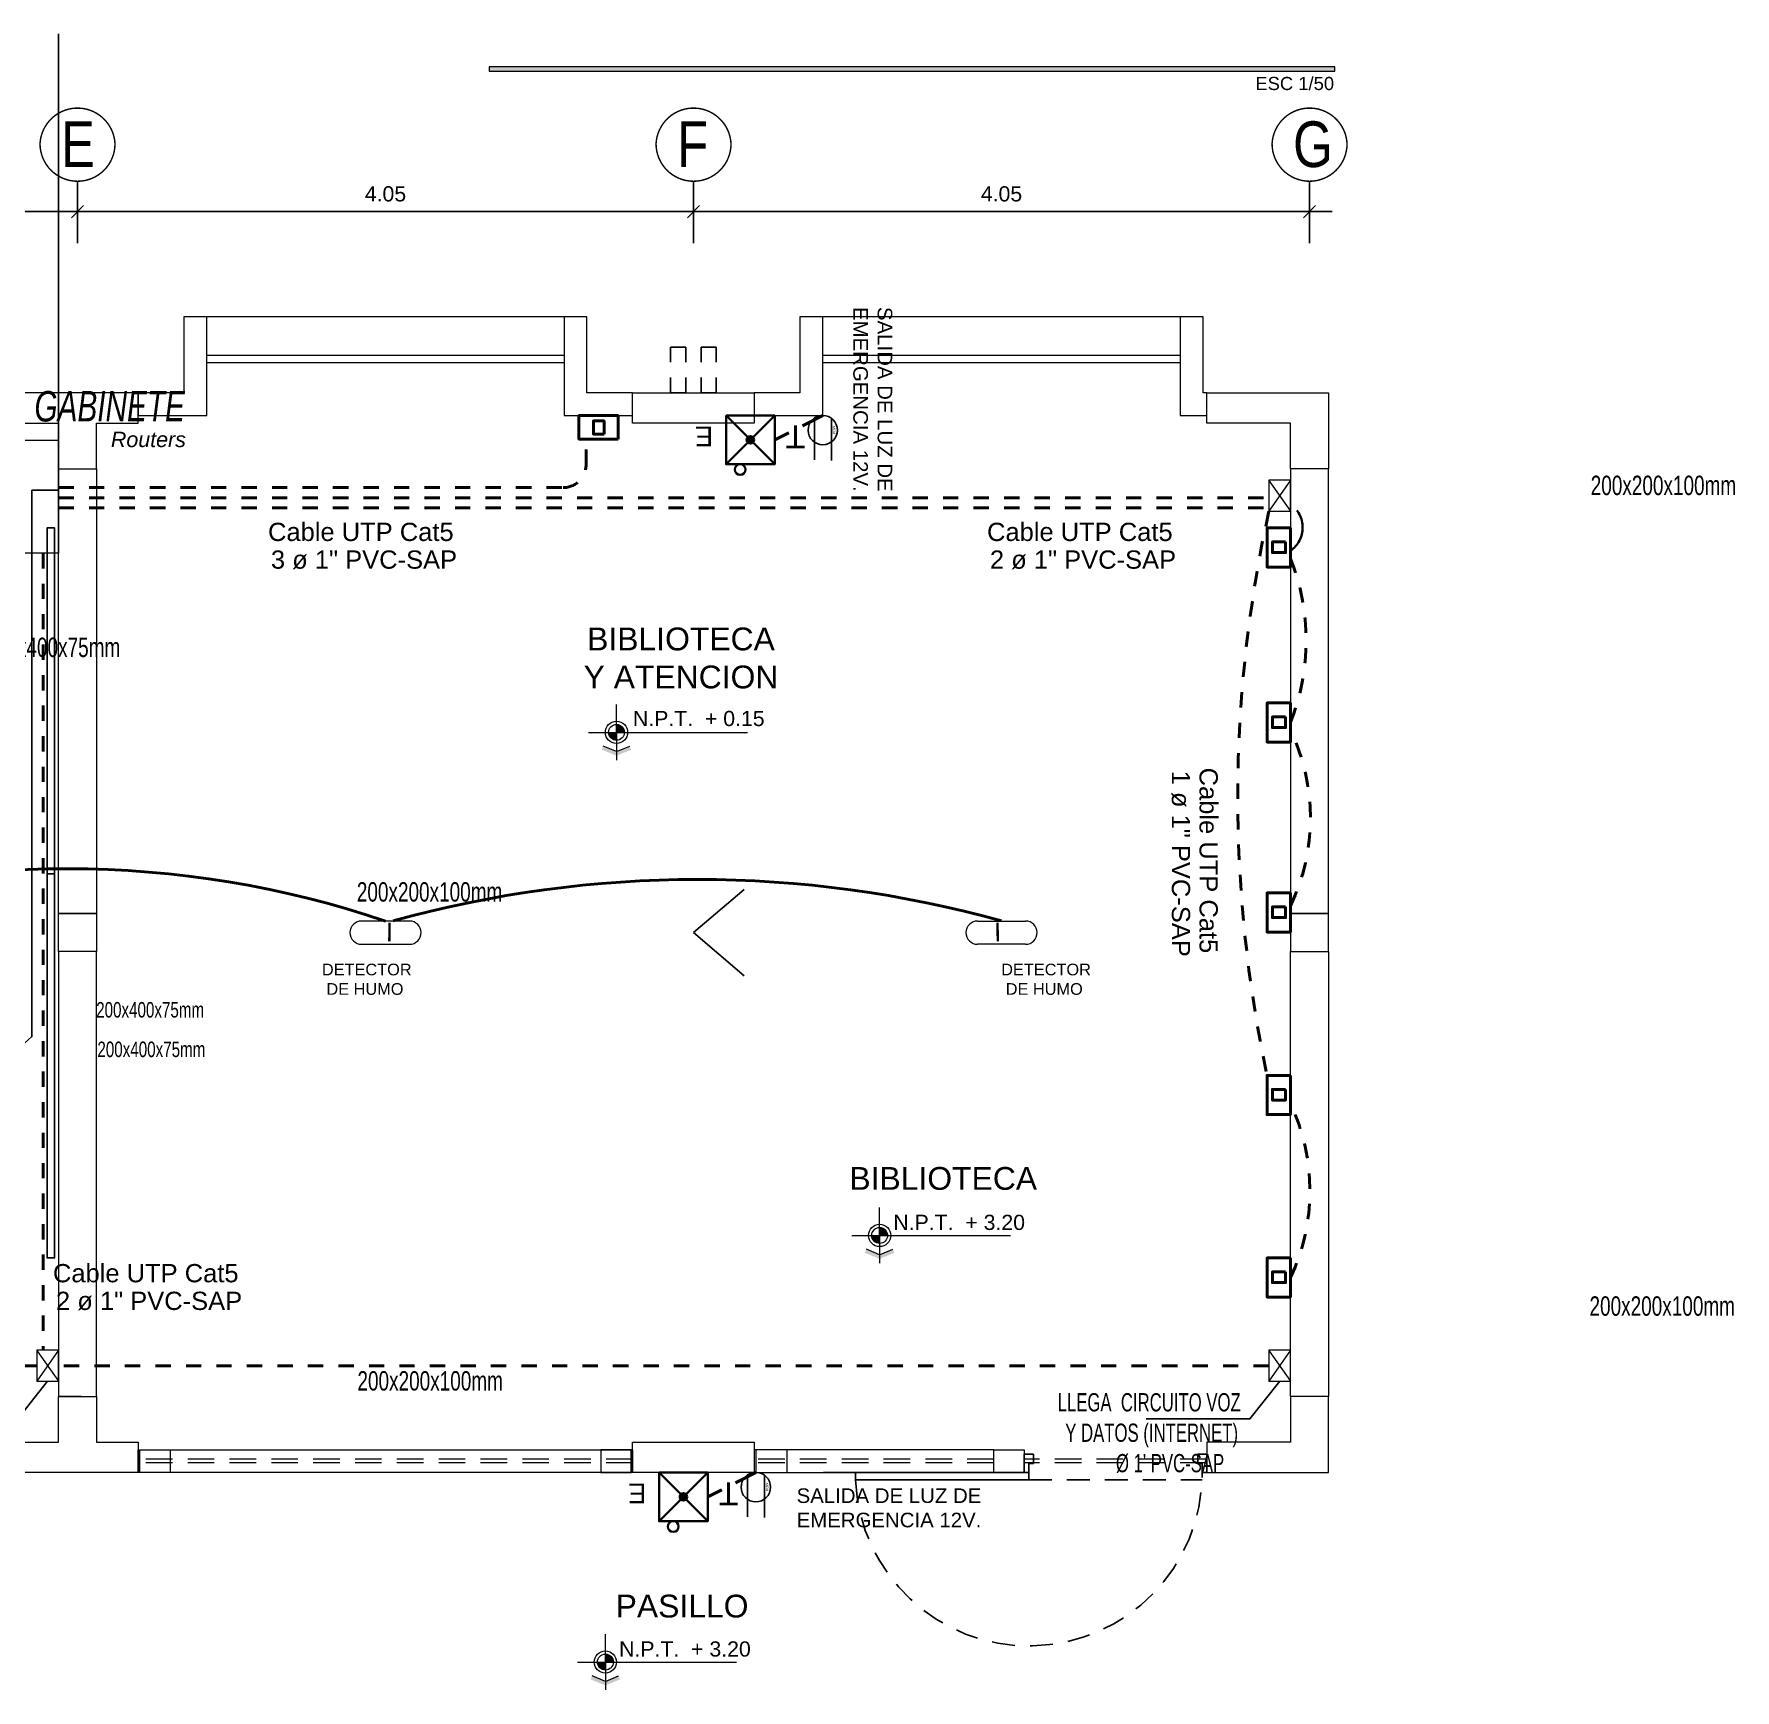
# Model space of a CAD drawing. Header units: millimetres. Extents: x 3354 to 3637, y 1117 to 1358.
# Drawn here: x 3405.67 to 3416.85, y 1310.4 to 1321.29 of the extents above; entities that cross this region are included whole.
import ezdxf

# ---------------------------------------------------------------- set-up
doc = ezdxf.new("R2010")
doc.units = ezdxf.units.MM
for name, pattern in [('ACAD_ISO04W100', [30, 24, -3, 0, -3]), ('ACAD_ISO07W100', [3, 0, -3]), ('ACAD_ISO10W100', [18.5, 12, -3, 0.5, -3]), ('DASHED2', [0.375, 0.25, -0.125]), ('DIVIDEX2', [63.5, 25.4, -12.7, 0, -12.7, 0, -12.7]), ('HIDDEN', [0.375, 0.25, -0.125]), ('JIS_09_15', [18.9, 15, -0.9, 0.6, -0.9, 0.6, -0.9]), ('TRAZOS2', [0.225, 0.15, -0.075])]:
    doc.linetypes.add(name, pattern=pattern)
for name, color, linetype, lineweight in [('01', 1, 'Continuous', 5), ('ACCESORIOS', 4, 'Continuous', 18), ('alumbrado', 50, 'Continuous', 40), ('CAB-EMEG', 60, 'Continuous', 30), ('CABLE DE TOMACORRIENTE', 110, 'DASHED2', 40), ('columnas', 1, 'Continuous', 5), ('CONDUCTOR', 162, 'Continuous', 40), ('COTAS', 7, 'Continuous', 9), ('DET-INCENDIOS', 211, 'HIDDEN', 25), ('DET-INCENDIOS @ 1', 211, 'HIDDEN', 25), ('detector humo', 30, 'Continuous', 25), ('FONO', 240, 'ACAD_ISO10W100', 25), ('muros', 7, 'Continuous', 5), ('Piso', 252, 'Continuous', 15), ('RED INTERNET', 150, 'JIS_09_15', 25), ('RED SEGURIDAD', 153, 'ACAD_ISO04W100', 40), ('TEX-ELEC', 7, 'Continuous', 30), ('VENTANAS-CVM', 156, 'Continuous', 15)]:
    doc.layers.add(name, color=color, linetype=linetype, lineweight=lineweight)
doc.layers.add('MUEBLES 100', color=43, linetype='Continuous')
doc.layers.add('TOMACORR', color=94, linetype='Continuous')
doc.layers.add('texto', color=7, linetype='Continuous', lineweight=9, true_color=0x000000)
doc.styles.add('1', font='arial.ttf')
doc.styles.add('50TEXTO15', font='arial.ttf', dxfattribs={"height": 0.15})
doc.styles.add('Annotative', font='arial.ttf')
doc.styles.get("Standard").update_dxf_attribs({"font": 'arial.ttf'})
doc.styles.add('style1', font='arial.ttf')
doc.styles.add('style2', font='arial.ttf')
doc.linetypes.add('ACI', pattern='A,0.9,-0.15,["ACI",Standard,S=0.08,R=0,X=-0.08,Y=-0.03],-0.2', length=1.25)
doc.dimstyles.new('Esc  1  50', dxfattribs={"dimtxt": 0.1, "dimasz": 0.08, "dimexe": 0.2, "dimexo": 0.15, "dimgap": 0.065, "dimtad": 1, "dimzin": 4, "dimdsep": 46, "dimtxsty": 'Standard', "dimblk": 'OBLIQUE', "dimcen": 0.12, "dimdle": 0.15, "dimadec": 0, "dimazin": 0, "dimtfac": 1, "dimtix": 1, "dimtmove": 0, "dimatfit": 3, "dimldrblk": 'OBLIQUE', "dimfxl": 0, "dimarcsym": 0})

# ---------------------------------------------------------------- blocks, each defined once
blk = doc.blocks.new('_Oblique')
at = {"color": 0, "linetype": 'ByBlock', "lineweight": -2}
blk.add_line((-0.5, -0.5), (0.5, 0.5), dxfattribs=at)
blk = doc.blocks.new('*D360')
at = {"layer": 'COTAS', "color": 0, "lineweight": -2, "transparency": 16777216}
for p, q in [((3401.905, 1319.916), (3401.905, 1320.318)), ((3405.955, 1319.911), (3405.955, 1320.318)), ((3401.755, 1320.118), (3406.105, 1320.118))]:
    blk.add_line(p, q, dxfattribs=at)
at = {"layer": 'Defpoints', "color": 0, "transparency": 16777216}
for p in [(3405.955, 1320.118), (3401.905, 1319.766), (3405.955, 1319.761)]:
    blk.add_point(p, dxfattribs=at)
at = {"layer": 'COTAS', "color": 0, "lineweight": -2, "transparency": 16777216, "xscale": 0.08, "yscale": 0.08, "zscale": 0.08, "rotation": 180}
blk.add_blockref('_Oblique', (3401.905, 1320.118), dxfattribs=at)
at = {"layer": 'COTAS', "color": 0, "lineweight": -2, "transparency": 16777216, "xscale": 0.08, "yscale": 0.08, "zscale": 0.08}
blk.add_blockref('_Oblique', (3405.955, 1320.118), dxfattribs=at)
at = {"layer": 'COTAS', "color": 0, "transparency": 16777216, "insert": (3403.93, 1320.234), "char_height": 0.1, "attachment_point": 5}
blk.add_mtext('4.05', dxfattribs=at)
blk = doc.blocks.new('*D361')
at = {"layer": 'COTAS', "color": 0, "lineweight": -2, "transparency": 16777216}
for p, q in [((3405.955, 1319.911), (3405.955, 1320.318)), ((3410.005, 1319.911), (3410.005, 1320.318)), ((3405.805, 1320.118), (3410.155, 1320.118))]:
    blk.add_line(p, q, dxfattribs=at)
at = {"layer": 'Defpoints', "color": 0, "transparency": 16777216}
for p in [(3410.005, 1320.118), (3405.955, 1319.761), (3410.005, 1319.761)]:
    blk.add_point(p, dxfattribs=at)
at = {"layer": 'COTAS', "color": 0, "lineweight": -2, "transparency": 16777216, "xscale": 0.08, "yscale": 0.08, "zscale": 0.08, "rotation": 180}
blk.add_blockref('_Oblique', (3405.955, 1320.118), dxfattribs=at)
at = {"layer": 'COTAS', "color": 0, "lineweight": -2, "transparency": 16777216, "xscale": 0.08, "yscale": 0.08, "zscale": 0.08}
blk.add_blockref('_Oblique', (3410.005, 1320.118), dxfattribs=at)
at = {"layer": 'COTAS', "color": 0, "transparency": 16777216, "insert": (3407.98, 1320.234), "char_height": 0.1, "attachment_point": 5}
blk.add_mtext('4.05', dxfattribs=at)
blk = doc.blocks.new('*D362')
at = {"layer": 'COTAS', "color": 0, "lineweight": -2, "transparency": 16777216}
for p, q in [((3410.005, 1319.911), (3410.005, 1320.318)), ((3414.055, 1319.911), (3414.055, 1320.318)), ((3409.855, 1320.118), (3414.205, 1320.118))]:
    blk.add_line(p, q, dxfattribs=at)
at = {"layer": 'Defpoints', "color": 0, "transparency": 16777216}
for p in [(3414.055, 1320.118), (3410.005, 1319.761), (3414.055, 1319.761)]:
    blk.add_point(p, dxfattribs=at)
at = {"layer": 'COTAS', "color": 0, "lineweight": -2, "transparency": 16777216, "xscale": 0.08, "yscale": 0.08, "zscale": 0.08, "rotation": 180}
blk.add_blockref('_Oblique', (3410.005, 1320.118), dxfattribs=at)
at = {"layer": 'COTAS', "color": 0, "lineweight": -2, "transparency": 16777216, "xscale": 0.08, "yscale": 0.08, "zscale": 0.08}
blk.add_blockref('_Oblique', (3414.055, 1320.118), dxfattribs=at)
at = {"layer": 'COTAS', "color": 0, "transparency": 16777216, "insert": (3412.03, 1320.234), "char_height": 0.1, "attachment_point": 5}
blk.add_mtext('4.05', dxfattribs=at)
blk = doc.blocks.new('055')
at = {"layer": '01'}
blk.add_hatch(color=256, dxfattribs=at).paths.add_polyline_path([(-0.113, 0.127), (-0.026, 0.091), (-0.016, 0.114), (-0.113, 0.154), (-0.21, 0.114), (-0.2, 0.091)])
h = blk.add_hatch(color=256, dxfattribs=at)
h.paths.add_polyline_path([(-0.113, 0), (-0.165, 0, 0.414214), (-0.113, -0.052)])
h.paths.add_polyline_path([(-0.113, 0.052), (-0.113, 0), (-0.061, 0, 0.414214)])
for p, q in [((-0.113, 0.127), (-0.2, 0.091)), ((-0.113, 0), (-0.113, 0.183)), ((-0.113, 0.127), (-0.026, 0.091)), ((0.07, 0), (-0.974, 0)), ((-0.113, 0), (-0.113, -0.183))]:
    blk.add_line(p, q, dxfattribs=at)
for radius in [0.0732, 0.0523]:
    blk.add_circle((-0.113, 0), radius, dxfattribs=at)
blk = doc.blocks.new('RGFG')
at = {"layer": 'MUEBLES 100', "rotation": 180}
blk.add_blockref('055', (3569.821, 605.192), dxfattribs=at)
at = {"layer": 'COTAS', "style": '1'}
blk.add_text('N.P.T.  + 3.20', height=0.1, dxfattribs=at).set_placement((3570.024, 605.228))

msp = doc.modelspace()

# ---------------------------------------------------------------- hatches: boundary and pattern name
at = {"layer": 'CAB-EMEG'}
h = msp.add_hatch(color=256, dxfattribs=at)
h.paths.add_polyline_path([(3410.219, 1318.457), (3410.311, 1318.457, -0.010329), (3410.312, 1318.457), (3410.539, 1318.457), (3410.539, 1318.777), (3410.219, 1318.777)], flags=17)
h.paths.add_polyline_path([(3410.219, 1318.457), (3410.44, 1318.457, -0.010329), (3410.442, 1318.457), (3410.539, 1318.457), (3410.539, 1318.777), (3410.219, 1318.777)], flags=17)
at = {"layer": 'CAB-EMEG', "ltscale": 0.05}
h = msp.add_hatch(color=256, dxfattribs=at)
h.paths.add_polyline_path([(3410.396, 1318.634, 0.414681), (3410.362, 1318.634), (3410.379, 1318.617)])
h.paths.add_polyline_path([(3410.396, 1318.6), (3410.379, 1318.617), (3410.362, 1318.6, 0.414681)])
h.paths.add_polyline_path([(3410.379, 1318.617), (3410.396, 1318.6, 0.198705), (3410.404, 1318.617, 0.198705), (3410.396, 1318.634)])
h.paths.add_polyline_path([(3410.379, 1318.617), (3410.362, 1318.634, 0.198705), (3410.355, 1318.617, 0.198705), (3410.362, 1318.6)])
for points in [[(3410.379, 1318.617), (3410.362, 1318.6, 0.414681), (3410.396, 1318.6)], [(3409.939, 1311.667), (3409.922, 1311.65, 0.414681), (3409.956, 1311.65)]]:
    msp.add_hatch(color=256, dxfattribs=at).paths.add_polyline_path(points)
at = {"layer": 'CAB-EMEG'}
h = msp.add_hatch(color=256, dxfattribs=at)
h.paths.add_polyline_path([(3409.779, 1311.507), (3409.871, 1311.507, -0.010329), (3409.872, 1311.507), (3410.099, 1311.507), (3410.099, 1311.827), (3409.779, 1311.827)], flags=17)
h.paths.add_polyline_path([(3409.779, 1311.507), (3410, 1311.507, -0.010329), (3410.002, 1311.507), (3410.099, 1311.507), (3410.099, 1311.827), (3409.779, 1311.827)], flags=17)
at = {"layer": 'CAB-EMEG', "ltscale": 0.05}
h = msp.add_hatch(color=256, dxfattribs=at)
h.paths.add_polyline_path([(3409.956, 1311.684, 0.414681), (3409.922, 1311.684), (3409.939, 1311.667)])
h.paths.add_polyline_path([(3409.956, 1311.65), (3409.939, 1311.667), (3409.922, 1311.65, 0.414681)])
h.paths.add_polyline_path([(3409.939, 1311.667), (3409.956, 1311.65, 0.198705), (3409.964, 1311.667, 0.198705), (3409.956, 1311.684)])
h.paths.add_polyline_path([(3409.939, 1311.667), (3409.922, 1311.684, 0.198705), (3409.915, 1311.667, 0.198705), (3409.922, 1311.65)])
at = {"layer": 'muros', "ltscale": 2}
msp.add_hatch(color=7, dxfattribs=at).paths.add_polyline_path([(3414.221, 1321.042), (3414.221, 1321.069), (3408.661, 1321.069), (3408.661, 1321.042)])

# ---------------------------------------------------------------- linework, layer by layer
at = {"linetype": 'TRAZOS2', "ltscale": 0.3}
for p, q in [((3409.855, 1319.227), (3409.855, 1318.927)), ((3409.955, 1319.227), (3409.955, 1318.927)), ((3410.055, 1319.227), (3410.055, 1318.927)), ((3410.155, 1319.227), (3410.155, 1318.927))]:
    msp.add_line(p, q, dxfattribs=at)
at = {"linetype": 'ACAD_ISO07W100', "lineweight": 5, "ltscale": 0.01}
for p, q in [((3409.855, 1319.227), (3409.855, 1318.927)), ((3409.955, 1319.227), (3409.955, 1318.927)), ((3410.055, 1319.227), (3410.055, 1318.927)), ((3410.155, 1319.227), (3410.155, 1318.927))]:
    msp.add_line(p, q, dxfattribs=at)
at = {"ltscale": 0.05}
for q in [(3410.338, 1315.66), (3410.338, 1315.094)]:
    msp.add_line((3410.005, 1315.377), q, dxfattribs=at)
for p, q in [((3412.18, 1311.947), (3412.24, 1311.947)), ((3412.18, 1311.827), (3412.18, 1311.947)), ((3412.21, 1311.887), (3412.21, 1311.827)), ((3412.24, 1311.887), (3412.21, 1311.887)), ((3412.24, 1311.947), (3412.24, 1311.887)), ((3413.38, 1311.947), (3413.32, 1311.947)), ((3413.32, 1311.947), (3413.32, 1311.887)), ((3413.32, 1311.887), (3413.35, 1311.887)), ((3413.35, 1311.887), (3413.35, 1311.827)), ((3413.38, 1311.827), (3413.38, 1311.947)), ((3410.86, 1311.827), (3412.21, 1311.827)), ((3411.07, 1311.779), (3411.07, 1311.827)), ((3412.21, 1311.779), (3411.07, 1311.779)), ((3412.21, 1311.827), (3412.18, 1311.827)), ((3412.21, 1311.827), (3412.21, 1311.779)), ((3413.35, 1311.827), (3413.38, 1311.827))]:
    msp.add_line(p, q)
at = {"linetype": 'TRAZOS2'}
msp.add_line((3412.21, 1311.779), (3413.35, 1311.779), dxfattribs=at)
at = {"ltscale": 0.05}
msp.add_lwpolyline([(3404.352, 1314.471), (3405.407, 1314.471), (3405.656, 1314.694), (3405.656, 1318.286), (3405.83, 1318.286), (3405.83, 1321.286)], dxfattribs=at)
at = {"linetype": 'TRAZOS2', "ltscale": 0.3}
msp.add_lwpolyline([(3409.855, 1318.927), (3410.155, 1318.927), (3410.155, 1319.227), (3409.855, 1319.227)], close=True, dxfattribs=at)
at = {"linetype": 'ACAD_ISO07W100', "lineweight": 5, "ltscale": 0.01}
msp.add_lwpolyline([(3409.855, 1318.927), (3410.155, 1318.927), (3410.155, 1319.227), (3409.855, 1319.227)], close=True, dxfattribs=at)
for points in [[(3405.805, 1315.763), (3405.805, 1318.038), (3405.755, 1318.038), (3405.755, 1315.763)], [(3405.805, 1315.763), (3405.805, 1313.238), (3405.755, 1313.238), (3405.755, 1315.763)]]:
    msp.add_lwpolyline(points, close=True)
at = {"color": 142, "ltscale": 0.05, "elevation": 0}
for points in [[(3405.759, 1312.428), (3405.563, 1312.18), (3404.881, 1312.18)], [(3413.859, 1312.428), (3413.663, 1312.18), (3412.981, 1312.18)]]:
    msp.add_lwpolyline(points, dxfattribs=at)
at = {"linetype": 'TRAZOS2'}
msp.add_arc((3412.21, 1311.827), 1.14, 182.4132, 0, dxfattribs=at)
at = {"layer": 'ACCESORIOS'}
for p, q in [((3413.931, 1318.351), (3413.788, 1318.148)), ((3413.788, 1318.349), (3413.93, 1318.148)), ((3405.831, 1312.631), (3405.688, 1312.428)), ((3405.688, 1312.629), (3405.83, 1312.428)), ((3413.931, 1312.631), (3413.788, 1312.428)), ((3413.788, 1312.629), (3413.93, 1312.428))]:
    msp.add_line(p, q, dxfattribs=at)
for points in [[(3405.83, 1318.616), (3405.83, 1317.873), (3405.484, 1317.873), (3405.484, 1318.616)], [(3413.788, 1318.351), (3413.788, 1318.148), (3413.93, 1318.148), (3413.93, 1318.351)], [(3405.688, 1312.631), (3405.688, 1312.428), (3405.83, 1312.428), (3405.83, 1312.631)], [(3413.788, 1312.631), (3413.788, 1312.428), (3413.93, 1312.428), (3413.93, 1312.631)]]:
    msp.add_lwpolyline(points, close=True, dxfattribs=at)
at = {"layer": 'alumbrado', "linetype": 'ACI', "ltscale": 0.8}
for centre, radius, start, end in [((3405.893, 1309.286), 6.511, 71.2992, 108.7008), ((3410.031, 1308.267), 7.46, 74.4537, 105.5463)]:
    msp.add_arc(centre, radius, start, end, dxfattribs=at)
at = {"layer": 'CAB-EMEG', "ltscale": 0.05}
for p, q in [((3410.219, 1318.457), (3410.539, 1318.777)), ((3410.539, 1318.457), (3410.219, 1318.777)), ((3409.779, 1311.507), (3410.099, 1311.827)), ((3410.099, 1311.507), (3409.779, 1311.827))]:
    msp.add_line(p, q, dxfattribs=at)
for points in [[(3410.219, 1318.777), (3410.539, 1318.777), (3410.539, 1318.457), (3410.219, 1318.457)], [(3409.779, 1311.827), (3410.099, 1311.827), (3410.099, 1311.507), (3409.779, 1311.507)]]:
    msp.add_lwpolyline(points, close=True, dxfattribs=at)
for centre in [(3410.379, 1318.617), (3409.939, 1311.667)]:
    msp.add_circle(centre, 0.0245, dxfattribs=at)
at = {"layer": 'CAB-EMEG'}
for centre in [(3410.312, 1318.422), (3409.872, 1311.472)]:
    msp.add_circle(centre, 0.0356, dxfattribs=at)
at = {"layer": 'CABLE DE TOMACORRIENTE', "ltscale": 0.6}
for p, q in [((3410.855, 1318.777), (3410.539, 1318.617)), ((3410.415, 1311.827), (3410.099, 1311.667))]:
    msp.add_line(p, q, dxfattribs=at)
at = {"layer": 'columnas'}
for points in [[(3405.555, 1318.727), (3405.83, 1318.727), (3405.83, 1318.427), (3406.08, 1318.427), (3406.08, 1318.727), (3406.355, 1318.727), (3406.355, 1318.927), (3406.355, 1318.927), (3405.555, 1318.927), (3405.555, 1318.927)], [(3406.08, 1315.502), (3406.08, 1315.252), (3405.83, 1315.252), (3405.83, 1315.502)], [(3413.93, 1315.502), (3413.93, 1315.252), (3414.18, 1315.252), (3414.18, 1315.502)], [(3405.555, 1312.027), (3405.83, 1312.027), (3405.83, 1312.327), (3406.08, 1312.327), (3406.08, 1312.027), (3406.355, 1312.027), (3406.355, 1311.827), (3406.08, 1311.827), (3405.83, 1311.827), (3405.555, 1311.827)], [(3406.355, 1311.827), (3406.355, 1311.977), (3409.605, 1311.977), (3409.605, 1311.827)], [(3406.565, 1311.827), (3406.365, 1311.827), (3406.365, 1311.977), (3406.565, 1311.977)], [(3409.396, 1311.827), (3409.596, 1311.827), (3409.596, 1311.977), (3409.396, 1311.977)], [(3411.98, 1311.827), (3411.98, 1311.977), (3410.405, 1311.977), (3410.405, 1311.827)], [(3410.415, 1311.827), (3410.62, 1311.827), (3410.62, 1311.977), (3410.415, 1311.977)], [(3412.18, 1311.827), (3411.98, 1311.827), (3411.98, 1311.977), (3412.18, 1311.977)]]:
    msp.add_lwpolyline(points, close=True, dxfattribs=at)
for points in [[(3409.605, 1318.727), (3409.605, 1318.927), (3410.405, 1318.927), (3410.405, 1318.727), (3409.605, 1318.727)], [(3413.38, 1318.927), (3414.18, 1318.927), (3414.18, 1318.427), (3413.93, 1318.427), (3413.93, 1318.727), (3413.38, 1318.727), (3413.38, 1318.927)], [(3413.38, 1311.827), (3414.18, 1311.827), (3414.18, 1312.327), (3413.93, 1312.327), (3413.93, 1312.027), (3413.38, 1312.027), (3413.38, 1311.827)], [(3409.605, 1311.827), (3409.605, 1312.027), (3410.405, 1312.027), (3410.405, 1311.827), (3409.605, 1311.827)]]:
    msp.add_lwpolyline(points, dxfattribs=at)
at = {"layer": 'CONDUCTOR'}
for points in [[(3409.509, 1318.622), (3409.509, 1318.777), (3409.252, 1318.777), (3409.252, 1318.622)], [(3409.417, 1318.655), (3409.417, 1318.742), (3409.347, 1318.742), (3409.347, 1318.655)], [(3413.93, 1318.038), (3413.776, 1318.038), (3413.776, 1317.781), (3413.93, 1317.781)], [(3413.898, 1317.946), (3413.811, 1317.946), (3413.811, 1317.876), (3413.898, 1317.876)], [(3413.93, 1316.887), (3413.776, 1316.887), (3413.776, 1316.63), (3413.93, 1316.63)], [(3413.898, 1316.795), (3413.811, 1316.795), (3413.811, 1316.725), (3413.898, 1316.725)], [(3413.93, 1315.638), (3413.776, 1315.638), (3413.776, 1315.381), (3413.93, 1315.381)], [(3413.898, 1315.546), (3413.811, 1315.546), (3413.811, 1315.476), (3413.898, 1315.476)], [(3413.93, 1314.438), (3413.776, 1314.438), (3413.776, 1314.181), (3413.93, 1314.181)], [(3413.898, 1314.346), (3413.811, 1314.346), (3413.811, 1314.276), (3413.898, 1314.276)], [(3413.93, 1313.238), (3413.776, 1313.238), (3413.776, 1312.981), (3413.93, 1312.981)], [(3413.898, 1313.146), (3413.811, 1313.146), (3413.811, 1313.076), (3413.898, 1313.076)]]:
    msp.add_lwpolyline(points, close=True, dxfattribs=at)
at = {"layer": 'COTAS'}
msp.add_lwpolyline([(3414.221, 1321.069), (3408.661, 1321.069), (3408.661, 1321.042), (3414.221, 1321.042)], close=True, dxfattribs=at)
at = {"layer": 'DET-INCENDIOS', "linetype": 'ByBlock', "lineweight": 20, "ltscale": 0.02}
for points in [[(3408.138, 1315.453), (3407.823, 1315.453)], [(3411.873, 1315.453), (3412.188, 1315.453)], [(3407.823, 1315.301), (3408.138, 1315.301)], [(3412.188, 1315.301), (3411.873, 1315.301)]]:
    msp.add_lwpolyline(points, dxfattribs=at)
for centre, start, end in [((3407.823, 1315.377), 90, 270), ((3408.138, 1315.377), 270, 90), ((3411.873, 1315.377), 90, 270), ((3412.188, 1315.377), 270, 90)]:
    msp.add_arc(centre, 0.0764, start, end, dxfattribs=at)
at = {"layer": 'muros'}
msp.add_line((3405.98, 1312.327), (3405.83, 1312.327), dxfattribs=at)
at = {"layer": 'muros', "ltscale": 2, "const_width": 0.0095}
for points in [[(3406.202, 1320.564, 0.951688), (3405.709, 1320.564, 1)], [(3410.252, 1320.564, 0.951688), (3409.759, 1320.564, 1)], [(3414.302, 1320.564, 0.951688), (3413.809, 1320.564, 1)]]:
    msp.add_lwpolyline(points, format="xyb", close=True, dxfattribs=at)
at = {"layer": 'muros', "ltscale": 2}
for points in [[(3406.805, 1319.427), (3406.655, 1319.427), (3406.655, 1318.927), (3406.355, 1318.927), (3406.355, 1318.777), (3406.805, 1318.777)], [(3409.605, 1318.927), (3409.305, 1318.927), (3409.305, 1319.427), (3409.155, 1319.427), (3409.155, 1318.777), (3409.605, 1318.777)], [(3410.855, 1319.427), (3410.705, 1319.427), (3410.705, 1318.927), (3410.405, 1318.927), (3410.405, 1318.777), (3410.855, 1318.777)], [(3413.38, 1318.927), (3413.355, 1318.927), (3413.355, 1319.427), (3413.205, 1319.427), (3413.205, 1318.777), (3413.38, 1318.777)], [(3406.08, 1315.502), (3405.83, 1315.502), (3405.83, 1318.427), (3406.08, 1318.427)], [(3406.08, 1315.252), (3405.83, 1315.252), (3405.83, 1312.327), (3406.08, 1312.327)]]:
    msp.add_lwpolyline(points, close=True, dxfattribs=at)
at = {"layer": 'muros'}
for points in [[(3413.93, 1315.502), (3414.18, 1315.502), (3414.18, 1318.427), (3413.93, 1318.427)], [(3413.93, 1315.252), (3414.18, 1315.252), (3414.18, 1312.327), (3413.93, 1312.327)]]:
    msp.add_lwpolyline(points, close=True, dxfattribs=at)
at = {"layer": 'Piso', "lineweight": 0}
for p, q in [((3409.155, 1319.427), (3406.805, 1319.427)), ((3413.205, 1319.427), (3410.855, 1319.427))]:
    msp.add_line(p, q, dxfattribs=at)
at = {"layer": 'RED INTERNET', "lineweight": 30, "ltscale": 0.02}
msp.add_arc((3413.824, 1318.041), 0.186, 304.6521, 55.3479, dxfattribs=at)
at = {"layer": 'RED SEGURIDAD', "linetype": 'DIVIDEX2', "ltscale": 0.004}
msp.add_lwpolyline([(3405.83, 1318.303), (3409.149, 1318.303, 0.414214), (3409.299, 1318.453), (3409.299, 1318.622)], format="xyb", dxfattribs=at)
for points in [[(3405.83, 1318.237), (3413.788, 1318.237)], [(3405.83, 1318.171), (3413.788, 1318.171)], [(3405.729, 1317.873), (3405.729, 1312.631)], [(3405.688, 1312.529), (3394.073, 1312.529)], [(3413.788, 1312.529), (3405.83, 1312.529)]]:
    msp.add_lwpolyline(points, dxfattribs=at)
for centre, radius, start, end in [((3422.34, 1316.266), 8.757, 167.5906, 192.0455), ((3412.568, 1317.298), 1.465, 338.4113, 21.5887), ((3412.715, 1316.131), 1.346, 334.5889, 25.4111), ((3412.709, 1313.681), 1.349, 334.9475, 25.0525)]:
    msp.add_arc(centre, radius, start, end, dxfattribs=at)
at = {"layer": 'TOMACORR'}
for p, q in [((3410.801, 1318.761), (3410.801, 1318.486)), ((3410.912, 1318.758), (3410.912, 1318.482)), ((3410.361, 1311.811), (3410.361, 1311.536)), ((3410.472, 1311.808), (3410.472, 1311.532))]:
    msp.add_line(p, q, dxfattribs=at)
at = {"layer": 'TOMACORR', "color": 3}
for centre in [(3410.855, 1318.681), (3410.415, 1311.731)]:
    msp.add_circle(centre, 0.0965, dxfattribs=at)
at = {"layer": 'VENTANAS-CVM'}
for points in [[(3406.805, 1319.174), (3409.155, 1319.174), (3409.155, 1319.124), (3406.805, 1319.124), (3406.805, 1319.174)], [(3410.855, 1319.174), (3413.205, 1319.174), (3413.205, 1319.124), (3410.855, 1319.124), (3410.855, 1319.174)]]:
    msp.add_lwpolyline(points, dxfattribs=at)
at = {"layer": 'VENTANAS-CVM', "linetype": 'DASHED2', "ltscale": 0.7}
for points in [[(3409.605, 1311.916), (3406.355, 1311.916)], [(3409.605, 1311.892), (3406.355, 1311.892)], [(3411.98, 1311.916), (3410.405, 1311.916)], [(3411.98, 1311.892), (3410.405, 1311.892)], [(3413.38, 1311.916), (3412.18, 1311.916)], [(3413.38, 1311.892), (3412.18, 1311.892)]]:
    msp.add_lwpolyline(points, dxfattribs=at)

# ---------------------------------------------------------------- block references
for p in [(-158.705, 708.194), (-160.508, 705.389)]:
    msp.add_blockref('RGFG', p)
at = {"layer": 'MUEBLES 100', "rotation": 180}
msp.add_blockref('055', (3409.386, 1316.694), dxfattribs=at)

# ---------------------------------------------------------------- texts
at = {"layer": 'CAB-EMEG', "lineweight": 30, "insert": (3411.312, 1319.491), "char_height": 0.128, "width": 7.62132, "attachment_point": 1, "rotation": 270}
msp.add_mtext('{\\H0.75x;SALIDA DE LUZ DE \\PEMERGENCIA 12V. }', dxfattribs=at)
at = {"layer": 'CAB-EMEG', "char_height": 0.129, "width": 0.14692, "attachment_point": 1, "rotation": 180}
for insert in [(3410.135, 1318.575), (3409.695, 1311.625)]:
    msp.add_mtext('E', dxfattribs=dict(at, insert=insert))
at = {"layer": 'CAB-EMEG', "lineweight": 30, "insert": (3410.683, 1311.723), "char_height": 0.128, "width": 8.02337, "attachment_point": 1}
msp.add_mtext('{\\H0.75x;SALIDA DE LUZ DE \\PEMERGENCIA 12V. }', dxfattribs=at)
at = {"layer": 'COTAS'}
for s, height, style, p in [('ESC 1/50', 0.0866, 'style2', (3413.699, 1320.917)), ('N.P.T.  + 0.15', 0.1, '1', (3409.607, 1316.735))]:
    msp.add_text(s, height=height, dxfattribs=dict(at, style=style)).set_placement(p)
at = {"layer": 'COTAS', "style": 'style1', "width": 0.8}
for s, p in [('E', (3405.847, 1320.411)), ('F', (3409.897, 1320.411)), ('G', (3413.947, 1320.411))]:
    msp.add_text(s, height=0.3, dxfattribs=at).set_placement(p)
at = {"layer": 'COTAS', "char_height": 0.15, "attachment_point": 5, "style": 'style2'}
for s, insert, width in [('\\A1;BIBLIOTECA \\PY ATENCION', (3409.923, 1317.182), 4.61659), ('\\A1;BIBLIOTECA', (3411.647, 1313.76), 4.61659), ('\\A1;PASILLO', (3409.93, 1310.948), 0.85989)]:
    msp.add_mtext(s, dxfattribs=dict(at, insert=insert, width=width))
at = {"layer": 'DET-INCENDIOS @ 1', "color": 1, "char_height": 0.121, "width": 0.04876, "style": 'Annotative'}
for insert, attachment_point, rotation in [((3407.982, 1315.321), 3, 179.3383), ((3412.029, 1315.321), 1, 180.6617)]:
    msp.add_mtext('I', dxfattribs=dict(at, insert=insert, attachment_point=attachment_point, rotation=rotation))
at = {"layer": 'detector humo', "lineweight": 30, "char_height": 0.0768, "width": 4.06651, "attachment_point": 1}
for insert in [(3407.562, 1315.173), (3412.028, 1315.173)]:
    msp.add_mtext('DETECTOR \\P DE HUMO ', dxfattribs=dict(at, insert=insert))
at = {"layer": 'FONO', "insert": (3406.668, 1318.568), "char_height": 0.1008, "width": 0.94253, "attachment_point": 9}
msp.add_mtext('{\\fArial|b0|i1|c0|p34;Routers}', dxfattribs=at)
at = {"layer": 'TEX-ELEC', "linetype": 'ByBlock', "char_height": 0.12, "attachment_point": 1}
for s, insert, width in [('Cable UTP Cat5', (3407.208, 1318.072), 1.28253), ('Cable UTP Cat5', (3411.935, 1318.072), 1.28253), ('3 ø 1" PVC-SAP', (3407.227, 1317.89), 2.07626), ('2 ø 1" PVC-SAP', (3411.954, 1317.89), 2.07626), ('Cable UTP Cat5', (3405.794, 1313.198), 1.28253), ('2 ø 1" PVC-SAP', (3405.814, 1313.016), 2.07626), ("\\pi0.68518;{\\fArial Narrow|b0|i0|c0|p34;\\W0.8;LLEGA  CIRCUITO VOZ\\P\\pi0.73519;Y DATOS (INTERNET)\\P\\pi1.0684;Ø 1' PVC-SAP}", (3411.714, 1312.349, 0), 2.07626)]:
    msp.add_mtext(s, dxfattribs=dict(at, insert=insert, width=width))
at = {"layer": 'TEX-ELEC', "linetype": 'ByBlock', "char_height": 0.12, "attachment_point": 1, "rotation": 270}
for s, insert, width in [('1 ø 1" PVC-SAP', (3413.27, 1316.442), 2.07626), ('Cable UTP Cat5', (3413.452, 1316.462), 1.28253)]:
    msp.add_mtext(s, dxfattribs=dict(at, insert=insert, width=width))
at = {"layer": 'texto'}
for s, insert, char_height, width, attachment_point, style in [('{\\fArial|b0|i1|c0|p34;\\W0.7;GABINETE}', (3406.167, 1318.938), 0.2, 0.75408, 2, '50TEXTO15'), ('\\A1;{\\W0.7;200x200x100mm}', (3416.382, 1318.317), 0.1275, 4.7978, 5, 'style2'), ('\\A1;{\\W0.7;200x400x75mm}', (3405.793, 1317.252), 0.1275, 4.7978, 5, 'style2'), ('\\A1;{\\W0.7;200x200x100mm}', (3408.27, 1315.644), 0.1275, 4.7978, 5, 'style2'), ('\\A1;{\\W0.7;200x400x75mm}', (3406.433, 1314.869), 0.102, 3.83824, 5, 'style2'), ('\\A1;{\\W0.7;200x400x75mm}', (3406.441, 1314.609), 0.102, 3.83824, 5, 'style2'), ('\\A1;{\\W0.7;200x200x100mm}', (3416.374, 1312.921), 0.1275, 4.7978, 5, 'style2'), ('\\A1;{\\W0.7;200x200x100mm}', (3408.274, 1312.429), 0.1275, 4.7978, 5, 'style2')]:
    msp.add_mtext(s, dxfattribs=dict(at, insert=insert, char_height=char_height, width=width, attachment_point=attachment_point, style=style))
at = {"layer": 'TOMACORR', "char_height": 0.15171, "width": 0.06091, "attachment_point": 1, "rotation": 180}
for insert in [(3410.741, 1318.562), (3410.301, 1311.612)]:
    msp.add_mtext('{\\fArial|b0|i0|c0|p34;T}', dxfattribs=dict(at, insert=insert))
at = {"layer": 'TOMACORR', "color": 0, "char_height": 0.016, "width": 0.52957, "attachment_point": 1, "rotation": 270}
for insert in [(3410.937, 1318.708), (3410.497, 1311.758)]:
    msp.add_mtext('{\\C254;MCM}', dxfattribs=dict(at, insert=insert))

# ---------------------------------------------------------------- dimensions: what is measured, and where the dimension line sits
at = {"layer": 'COTAS'}
for base, p1, p2, picture, middle in [((3405.955, 1320.118), (3401.905, 1319.766), (3405.955, 1319.761), '*D360', (3403.93, 1320.234)), ((3410.005, 1320.118), (3405.955, 1319.761), (3410.005, 1319.761), '*D361', (3407.98, 1320.234)), ((3414.055, 1320.118), (3410.005, 1319.761), (3414.055, 1319.761), '*D362', (3412.03, 1320.234))]:
    dim = msp.add_linear_dim(base=base, p1=p1, p2=p2, dimstyle='Esc  1  50', dxfattribs=at)
    dim.commit()
    dim.dimension.update_dxf_attribs({"geometry": picture, "text_midpoint": middle})

doc.saveas('drawing.dxf')
